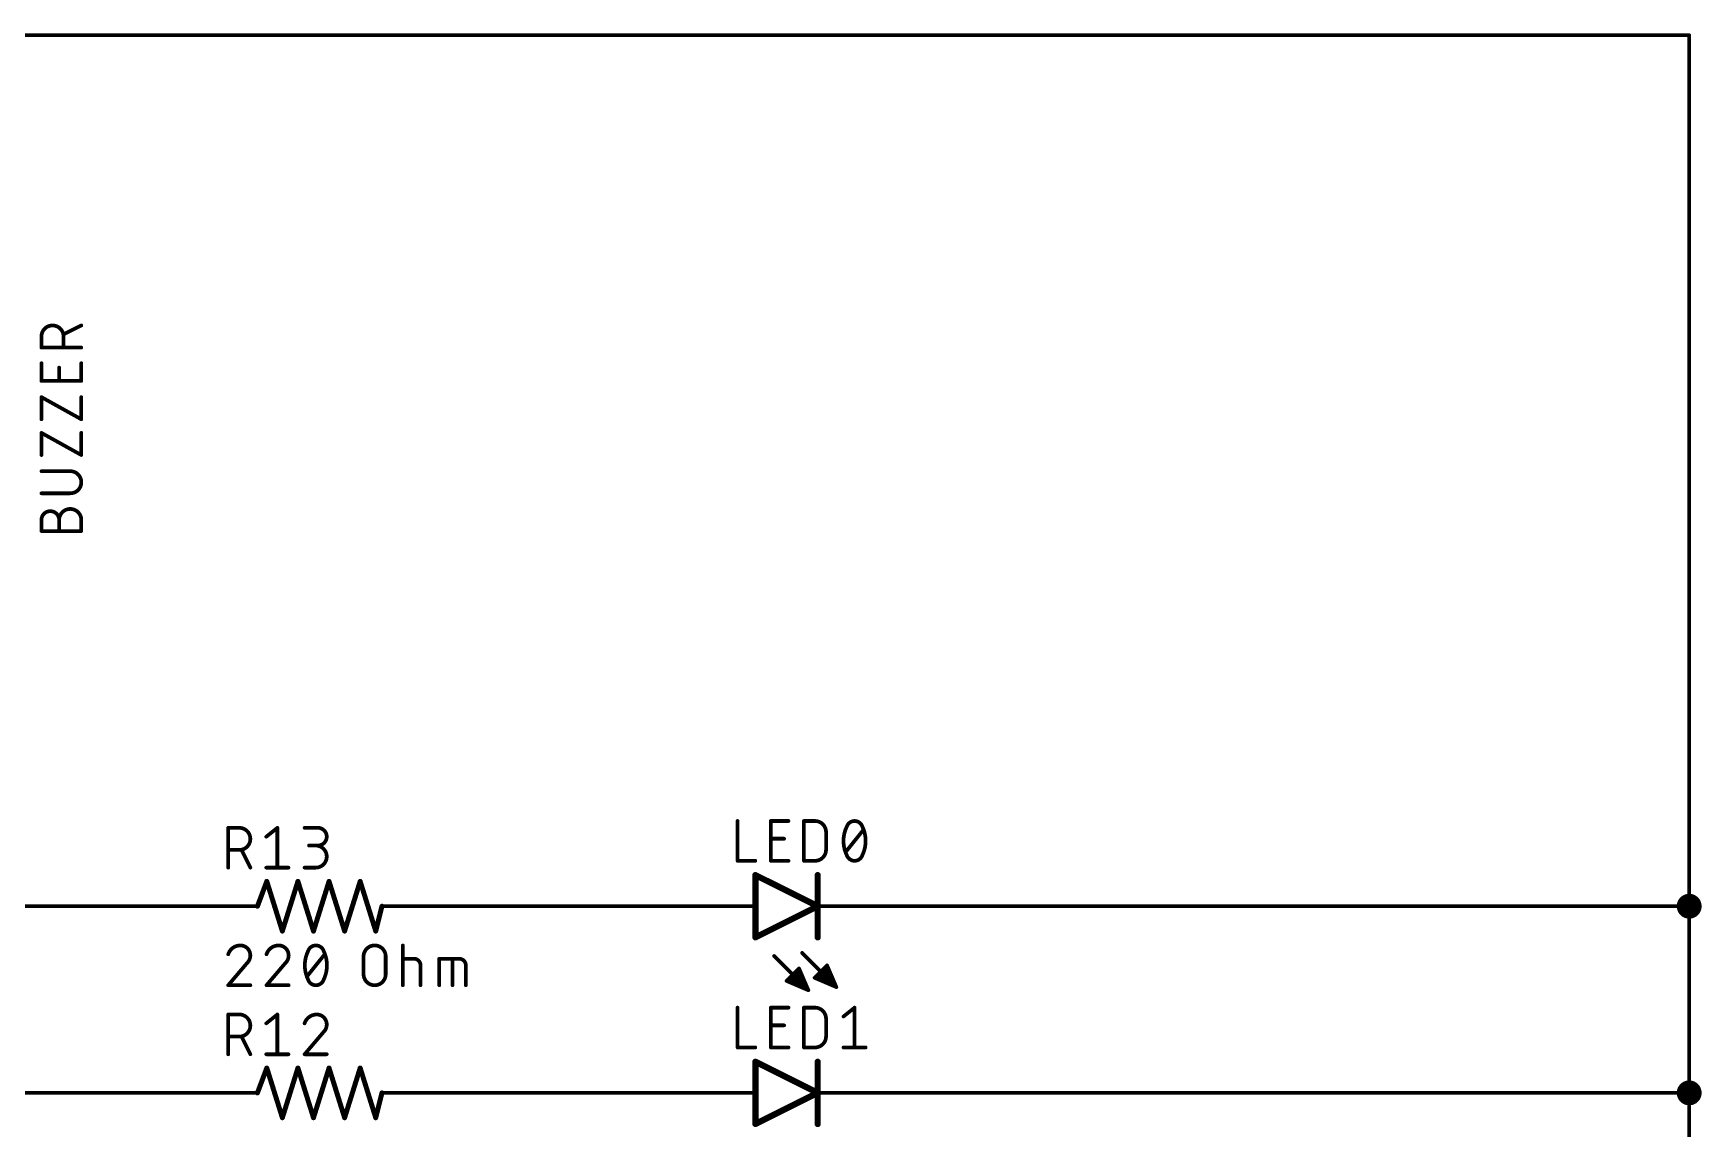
# Model space of a CAD drawing. Extents: x -51 to 244, y 79 to 198.
# Drawn here: x 173.7 to 241.8, y 125.5 to 170.3 of the extents above; entities that cross this region are included whole.
import ezdxf

# ---------------------------------------------------------------- set-up
doc = ezdxf.new("R2010")
doc.units = 0
for name, color, linetype in [('91', 122, 'CONTINUOUS'), ('94', 12, 'CONTINUOUS'), ('95', 251, 'CONTINUOUS'), ('96', 251, 'CONTINUOUS')]:
    doc.layers.add(name, color=color, linetype=linetype)

msp = doc.modelspace()

# ---------------------------------------------------------------- linework, layer by layer
at = {"layer": '91', "const_width": 0.1524}
for points in [[(142.24, 170.18), (241.3, 170.18)], [(241.3, 170.18), (241.3, 134.62)], [(180.34, 134.62), (149.86, 134.62)], [(190.5, 134.62), (200.66, 134.62)], [(208.28, 134.62), (241.3, 134.62)], [(241.3, 134.62), (241.3, 127)], [(180.34, 127), (147.32, 127)], [(190.5, 127), (200.66, 127)], [(208.28, 127), (241.3, 127)], [(241.3, 127), (241.3, 119.38)]]:
    msp.add_lwpolyline(points, dxfattribs=at)
at = {"layer": '91'}
for points, const_width in [([(241.3381, 170.18, 1), (241.2619, 170.18)], 0.0762), ([(241.3, 170.1419, 1), (241.3, 170.2181)], 0.0762), ([(241.3, 134.366, 1), (241.3, 134.874, 1), (241.3, 134.366)], 0.508), ([(180.34, 134.5819, 1), (180.34, 134.6581)], 0.0762), ([(190.5, 134.6581, 1), (190.5, 134.5819)], 0.0762), ([(200.66, 134.5819, 1), (200.66, 134.6581)], 0.0762), ([(208.28, 134.6581, 1), (208.28, 134.5819)], 0.0762), ([(241.3381, 134.62, 1), (241.2619, 134.62)], 0.0762), ([(241.2619, 134.62, 1), (241.3381, 134.62)], 0.0762), ([(241.3, 134.5819, 1), (241.3, 134.6581)], 0.0762), ([(241.3, 126.746, 1), (241.3, 127.254, 1), (241.3, 126.746)], 0.508), ([(180.34, 126.9619, 1), (180.34, 127.0381)], 0.0762), ([(190.5, 127.0381, 1), (190.5, 126.9619)], 0.0762), ([(200.66, 126.9619, 1), (200.66, 127.0381)], 0.0762), ([(208.28, 127.0381, 1), (208.28, 126.9619)], 0.0762), ([(241.3381, 127, 1), (241.2619, 127)], 0.0762), ([(241.2619, 127, 1), (241.3381, 127)], 0.0762), ([(241.3, 126.9619, 1), (241.3, 127.0381)], 0.0762)]:
    msp.add_lwpolyline(points, format="xyb", dxfattribs=dict(at, const_width=const_width))
at = {"layer": '94'}
for points, const_width in [([(182.88, 134.62), (183.261, 135.636)], 0.2032), ([(183.261, 135.636), (183.896, 133.604)], 0.2032), ([(183.896, 133.604), (184.531, 135.636)], 0.2032), ([(184.531, 135.636), (185.166, 133.604)], 0.2032), ([(185.166, 133.604), (185.801, 135.636)], 0.2032), ([(185.801, 135.636), (186.436, 133.604)], 0.2032), ([(186.436, 133.604), (187.071, 135.636)], 0.2032), ([(187.071, 135.636), (187.706, 133.604)], 0.2032), ([(203.2, 135.89), (205.74, 134.62)], 0.254), ([(203.2, 135.89), (203.2, 134.62)], 0.254), ([(205.74, 135.89), (205.74, 134.62)], 0.254), ([(180.34, 134.62), (182.88, 134.62)], 0.1524), ([(187.706, 133.604), (187.96, 134.62)], 0.2032), ([(190.5, 134.62), (187.96, 134.62)], 0.1524), ([(200.66, 134.62), (203.2, 134.62)], 0.1524), ([(205.74, 134.62), (203.2, 133.35)], 0.254), ([(203.2, 134.62), (203.2, 133.35)], 0.254), ([(205.74, 134.62), (205.74, 133.35)], 0.254), ([(208.28, 134.62), (205.74, 134.62)], 0.1524), ([(205.105, 132.715), (206.502, 131.318)], 0.1524), ([(203.962, 132.588), (205.359, 131.191)], 0.1524), ([(204.47, 131.572), (204.978, 132.08)], 0.1524), ([(204.978, 132.08), (205.359, 131.191)], 0.1524), ([(205.613, 131.699), (206.121, 132.207)], 0.1524), ([(205.9432, 131.5575), (205.9432, 132.0292)], 0.1524), ([(206.0956, 131.4922), (206.0956, 132.1816)], 0.1524), ([(206.121, 132.207), (206.502, 131.318)], 0.1524), ([(205.359, 131.191), (204.47, 131.572)], 0.1524), ([(204.5716, 131.5285), (204.5716, 131.6736)], 0.1524), ([(204.724, 131.4631), (204.724, 131.826)], 0.1524), ([(204.8764, 131.3978), (204.8764, 131.9784)], 0.1524), ([(205.0288, 131.3325), (205.0288, 131.9615)], 0.1524), ([(205.1812, 131.2672), (205.1812, 131.6059)], 0.1524), ([(206.502, 131.318), (205.613, 131.699)], 0.1524), ([(205.6384, 131.6881), (205.6384, 131.7244)], 0.1524), ([(205.7908, 131.6228), (205.7908, 131.8768)], 0.1524), ([(206.248, 131.4269), (206.248, 131.9107)], 0.1524), ([(206.4004, 131.3615), (206.4004, 131.5551)], 0.1524), ([(205.3336, 131.2019), (205.3336, 131.2503)], 0.1524), ([(182.88, 127), (183.261, 128.016)], 0.2032), ([(183.261, 128.016), (183.896, 125.984)], 0.2032), ([(183.896, 125.984), (184.531, 128.016)], 0.2032), ([(184.531, 128.016), (185.166, 125.984)], 0.2032), ([(185.166, 125.984), (185.801, 128.016)], 0.2032), ([(185.801, 128.016), (186.436, 125.984)], 0.2032), ([(186.436, 125.984), (187.071, 128.016)], 0.2032), ([(187.071, 128.016), (187.706, 125.984)], 0.2032), ([(203.2, 128.27), (205.74, 127)], 0.254), ([(203.2, 128.27), (203.2, 127)], 0.254), ([(205.74, 128.27), (205.74, 127)], 0.254), ([(180.34, 127), (182.88, 127)], 0.1524), ([(187.706, 125.984), (187.96, 127)], 0.2032), ([(190.5, 127), (187.96, 127)], 0.1524), ([(200.66, 127), (203.2, 127)], 0.1524), ([(205.74, 127), (203.2, 125.73)], 0.254), ([(203.2, 127), (203.2, 125.73)], 0.254), ([(205.74, 127), (205.74, 125.73)], 0.254), ([(208.28, 127), (205.74, 127)], 0.1524)]:
    msp.add_lwpolyline(points, dxfattribs=dict(at, const_width=const_width))
for points, const_width in [([(183.3095, 135.6512, 1), (183.2125, 135.6208)], 0.1016), ([(183.3086, 135.6182, 1), (183.2134, 135.6538)], 0.1016), ([(184.5795, 135.6512, 1), (184.4825, 135.6208)], 0.1016), ([(184.5795, 135.6208, 1), (184.4825, 135.6512)], 0.1016), ([(185.8495, 135.6512, 1), (185.7525, 135.6208)], 0.1016), ([(185.8495, 135.6208, 1), (185.7525, 135.6512)], 0.1016), ([(187.1195, 135.6512, 1), (187.0225, 135.6208)], 0.1016), ([(187.1195, 135.6208, 1), (187.0225, 135.6512)], 0.1016), ([(203.2284, 135.9468, 1), (203.1716, 135.8332)], 0.127), ([(203.2635, 135.89, 1), (203.1365, 135.89)], 0.127), ([(205.8035, 135.89, 1), (205.6765, 135.89)], 0.127), ([(180.34, 134.6581, 1), (180.34, 134.5819)], 0.0762), ([(182.8324, 134.6378, 1), (182.9276, 134.6022)], 0.1016), ([(182.88, 134.5819, 1), (182.88, 134.6581)], 0.0762), ([(188.0093, 134.6077, 1), (187.9107, 134.6323)], 0.1016), ([(187.96, 134.6581, 1), (187.96, 134.5819)], 0.0762), ([(190.5, 134.5819, 1), (190.5, 134.6581)], 0.0762), ([(200.66, 134.6581, 1), (200.66, 134.5819)], 0.0762), ([(203.2635, 134.62, 1), (203.1365, 134.62)], 0.127), ([(203.1365, 134.62, 1), (203.2635, 134.62)], 0.127), ([(203.2, 134.5819, 1), (203.2, 134.6581)], 0.0762), ([(205.8035, 134.62, 1), (205.6765, 134.62)], 0.127), ([(205.6765, 134.62, 1), (205.8035, 134.62)], 0.127), ([(205.7684, 134.5632, 1), (205.7116, 134.6768)], 0.127), ([(205.7116, 134.5632, 1), (205.7684, 134.6768)], 0.127), ([(205.74, 134.6581, 1), (205.74, 134.5819)], 0.0762), ([(208.28, 134.5819, 1), (208.28, 134.6581)], 0.0762), ([(183.8475, 133.6192, 1), (183.9445, 133.5888)], 0.1016), ([(183.8475, 133.5888, 1), (183.9445, 133.6192)], 0.1016), ([(185.1175, 133.6192, 1), (185.2145, 133.5888)], 0.1016), ([(185.1175, 133.5888, 1), (185.2145, 133.6192)], 0.1016), ([(186.3875, 133.6192, 1), (186.4845, 133.5888)], 0.1016), ([(186.3875, 133.5888, 1), (186.4845, 133.6192)], 0.1016), ([(187.6567, 133.6163, 1), (187.7553, 133.5917)], 0.1016), ([(187.6575, 133.5888, 1), (187.7545, 133.6192)], 0.1016), ([(203.1716, 133.4068, 1), (203.2284, 133.2932)], 0.127), ([(203.1365, 133.35, 1), (203.2635, 133.35)], 0.127), ([(205.1319, 132.7419, 1), (205.0781, 132.6881)], 0.0762), ([(205.6765, 133.35, 1), (205.8035, 133.35)], 0.127), ([(203.9889, 132.6149, 1), (203.9351, 132.5611)], 0.0762), ([(205.013, 132.095, 1), (204.943, 132.065)], 0.0762), ([(205.0049, 132.0531, 1), (204.9511, 132.1069)], 0.0762), ([(205.9813, 132.0292, 1), (205.9051, 132.0292)], 0.0762), ([(206.1337, 132.1816, 1), (206.0575, 132.1816)], 0.0762), ([(206.156, 132.222, 1), (206.086, 132.192)], 0.0762), ([(206.1479, 132.1801, 1), (206.0941, 132.2339)], 0.0762), ([(204.485, 131.607, 1), (204.455, 131.537)], 0.0762), ([(204.4431, 131.5989, 1), (204.4969, 131.5451)], 0.0762), ([(204.6097, 131.6736, 1), (204.5335, 131.6736)], 0.0762), ([(204.5335, 131.5285, 1), (204.6097, 131.5285)], 0.0762), ([(204.7621, 131.826, 1), (204.6859, 131.826)], 0.0762), ([(204.6859, 131.4631, 1), (204.7621, 131.4631)], 0.0762), ([(204.9145, 131.9784, 1), (204.8383, 131.9784)], 0.0762), ([(204.8383, 131.3978, 1), (204.9145, 131.3978)], 0.0762), ([(205.0669, 131.9615, 1), (204.9907, 131.9615)], 0.0762), ([(205.2193, 131.6059, 1), (205.1431, 131.6059)], 0.0762), ([(205.628, 131.734, 1), (205.598, 131.664)], 0.0762), ([(205.5861, 131.7259, 1), (205.6399, 131.6721)], 0.0762), ([(205.6765, 131.7244, 1), (205.6003, 131.7244)], 0.0762), ([(205.6003, 131.6881, 1), (205.6765, 131.6881)], 0.0762), ([(205.8289, 131.8768, 1), (205.7527, 131.8768)], 0.0762), ([(205.7527, 131.6228, 1), (205.8289, 131.6228)], 0.0762), ([(205.9051, 131.5575, 1), (205.9813, 131.5575)], 0.0762), ([(206.0575, 131.4922, 1), (206.1337, 131.4922)], 0.0762), ([(206.2861, 131.9107, 1), (206.2099, 131.9107)], 0.0762), ([(206.2099, 131.4269, 1), (206.2861, 131.4269)], 0.0762), ([(206.4385, 131.5551, 1), (206.3623, 131.5551)], 0.0762), ([(206.3623, 131.3615, 1), (206.4385, 131.3615)], 0.0762), ([(206.4751, 131.2911, 1), (206.5289, 131.3449)], 0.0762), ([(206.487, 131.283, 1), (206.517, 131.353)], 0.0762), ([(204.9907, 131.3325, 1), (205.0669, 131.3325)], 0.0762), ([(205.1431, 131.2672, 1), (205.2193, 131.2672)], 0.0762), ([(205.3717, 131.2503, 1), (205.2955, 131.2503)], 0.0762), ([(205.2955, 131.2019, 1), (205.3717, 131.2019)], 0.0762), ([(205.324, 131.176, 1), (205.394, 131.206)], 0.0762), ([(205.3321, 131.1641, 1), (205.3859, 131.2179)], 0.0762), ([(205.344, 131.156, 1), (205.374, 131.226)], 0.0762), ([(206.467, 131.303, 1), (206.537, 131.333)], 0.0762), ([(183.3095, 128.0312, 1), (183.2125, 128.0008)], 0.1016), ([(183.3086, 127.9982, 1), (183.2134, 128.0338)], 0.1016), ([(184.5795, 128.0312, 1), (184.4825, 128.0008)], 0.1016), ([(184.5795, 128.0008, 1), (184.4825, 128.0312)], 0.1016), ([(185.8495, 128.0312, 1), (185.7525, 128.0008)], 0.1016), ([(185.8495, 128.0008, 1), (185.7525, 128.0312)], 0.1016), ([(187.1195, 128.0312, 1), (187.0225, 128.0008)], 0.1016), ([(187.1195, 128.0008, 1), (187.0225, 128.0312)], 0.1016), ([(203.2284, 128.3268, 1), (203.1716, 128.2132)], 0.127), ([(203.2635, 128.27, 1), (203.1365, 128.27)], 0.127), ([(205.8035, 128.27, 1), (205.6765, 128.27)], 0.127), ([(180.34, 127.0381, 1), (180.34, 126.9619)], 0.0762), ([(182.8324, 127.0178, 1), (182.9276, 126.9822)], 0.1016), ([(182.88, 126.9619, 1), (182.88, 127.0381)], 0.0762), ([(188.0093, 126.9877, 1), (187.9107, 127.0123)], 0.1016), ([(187.96, 127.0381, 1), (187.96, 126.9619)], 0.0762), ([(190.5, 126.9619, 1), (190.5, 127.0381)], 0.0762), ([(200.66, 127.0381, 1), (200.66, 126.9619)], 0.0762), ([(203.2635, 127, 1), (203.1365, 127)], 0.127), ([(203.1365, 127, 1), (203.2635, 127)], 0.127), ([(203.2, 126.9619, 1), (203.2, 127.0381)], 0.0762), ([(205.8035, 127, 1), (205.6765, 127)], 0.127), ([(205.6765, 127, 1), (205.8035, 127)], 0.127), ([(205.7684, 126.9432, 1), (205.7116, 127.0568)], 0.127), ([(205.7116, 126.9432, 1), (205.7684, 127.0568)], 0.127), ([(205.74, 127.0381, 1), (205.74, 126.9619)], 0.0762), ([(208.28, 126.9619, 1), (208.28, 127.0381)], 0.0762), ([(183.8475, 125.9992, 1), (183.9445, 125.9688)], 0.1016), ([(183.8475, 125.9688, 1), (183.9445, 125.9992)], 0.1016), ([(185.1175, 125.9992, 1), (185.2145, 125.9688)], 0.1016), ([(185.1175, 125.9688, 1), (185.2145, 125.9992)], 0.1016), ([(186.3875, 125.9992, 1), (186.4845, 125.9688)], 0.1016), ([(186.3875, 125.9688, 1), (186.4845, 125.9992)], 0.1016), ([(187.6567, 125.9963, 1), (187.7553, 125.9717)], 0.1016), ([(187.6575, 125.9688, 1), (187.7545, 125.9992)], 0.1016), ([(203.1716, 125.7868, 1), (203.2284, 125.6732)], 0.127), ([(203.1365, 125.73, 1), (203.2635, 125.73)], 0.127), ([(205.6765, 125.73, 1), (205.8035, 125.73)], 0.127)]:
    msp.add_lwpolyline(points, format="xyb", dxfattribs=dict(at, const_width=const_width))
at = {"layer": '95'}
for points, const_width in [([(174.9693, 157.8788, 1), (174.0662, 157.8788)], 0.1524), ([(174.1043, 157.8788, 1), (174.0281, 157.8788)], 0.0762), ([(174.9523, 158.0032, 1), (174.9864, 157.935)], 0.0762), ([(175.0074, 157.8788, 1), (174.9312, 157.8788)], 0.0762), ([(175.7088, 158.2963, 1), (175.6748, 158.3644)], 0.0762), ([(174.0281, 157.8788, 1), (174.1043, 157.8788)], 0.0762), ([(174.0662, 157.4654, 1), (174.0662, 157.3892)], 0.0762), ([(174.0281, 157.4273, 1), (174.1043, 157.4273)], 0.0762), ([(174.9312, 157.8788, 1), (175.0074, 157.8788)], 0.0762), ([(174.9312, 157.4273, 1), (175.0074, 157.4273)], 0.0762), ([(175.6918, 157.3892, 1), (175.6918, 157.4654)], 0.0762), ([(174.1043, 156.7889, 1), (174.0281, 156.7889)], 0.0762), ([(174.8268, 156.6082, 1), (174.7506, 156.6082)], 0.0762), ([(175.7299, 156.7889, 1), (175.6537, 156.7889)], 0.0762), ([(174.0662, 156.1045, 1), (174.0662, 156.0283)], 0.0762), ([(174.0281, 156.0664, 1), (174.1043, 156.0664)], 0.0762), ([(174.7506, 156.0664, 1), (174.8268, 156.0664)], 0.0762), ([(175.6537, 156.0664, 1), (175.7299, 156.0664)], 0.0762), ([(175.6918, 156.0283, 1), (175.6918, 156.1045)], 0.0762), ([(174.1043, 155.4034, 1), (174.0281, 155.4034)], 0.0762), ([(174.0847, 155.4367, 1), (174.0477, 155.3701)], 0.0762), ([(175.7299, 155.4034, 1), (175.6537, 155.4034)], 0.0762), ([(174.0281, 154.5003, 1), (174.1043, 154.5003)], 0.0762), ([(175.6537, 154.5003, 1), (175.7299, 154.5003)], 0.0762), ([(175.6733, 154.467, 1), (175.7103, 154.5336)], 0.0762), ([(174.1043, 153.9445, 1), (174.0281, 153.9445)], 0.0762), ([(174.0847, 153.9778, 1), (174.0477, 153.9112)], 0.0762), ([(175.7299, 153.9445, 1), (175.6537, 153.9445)], 0.0762), ([(174.0281, 153.0414, 1), (174.1043, 153.0414)], 0.0762), ([(175.6537, 153.0414, 1), (175.7299, 153.0414)], 0.0762), ([(175.6733, 153.008, 1), (175.7103, 153.0747)], 0.0762), ([(174.0662, 152.4194, 1), (174.0662, 152.3432)], 0.0762), ([(175.2402, 151.4782, 1), (175.2402, 152.3813)], 0.1524), ([(175.2402, 152.4194, 1), (175.2402, 152.3432)], 0.0762), ([(175.2402, 152.3432, 1), (175.2402, 152.4194)], 0.0762), ([(174.0662, 151.5163, 1), (174.0662, 151.4401)], 0.0762), ([(175.2402, 151.5163, 1), (175.2402, 151.4401)], 0.0762), ([(175.2402, 151.4401, 1), (175.2402, 151.5163)], 0.0762), ([(174.7887, 150.3878, 1), (174.0662, 150.3878)], 0.1524), ([(174.1043, 150.3878, 1), (174.0281, 150.3878)], 0.0762), ([(175.6918, 150.3878, 1), (174.7887, 150.3878)], 0.1524), ([(174.8268, 150.3878, 1), (174.7506, 150.3878)], 0.0762), ([(175.7299, 150.3878, 1), (175.6537, 150.3878)], 0.0762), ([(174.0281, 150.3878, 1), (174.1043, 150.3878)], 0.0762), ([(174.0662, 149.9743, 1), (174.0662, 149.8981)], 0.0762), ([(174.0281, 149.9362, 1), (174.1043, 149.9362)], 0.0762), ([(174.7506, 150.3878, 1), (174.8268, 150.3878)], 0.0762), ([(174.7506, 150.3878, 1), (174.8268, 150.3878)], 0.0762), ([(174.7506, 149.9362, 1), (174.8268, 149.9362)], 0.0762), ([(175.6537, 150.3878, 1), (175.7299, 150.3878)], 0.0762), ([(175.6537, 149.9362, 1), (175.7299, 149.9362)], 0.0762), ([(175.6918, 149.8981, 1), (175.6918, 149.9743)], 0.0762), ([(181.7243, 137.8204, 1), (181.6481, 137.8204)], 0.0762), ([(181.6862, 137.8585, 1), (181.6862, 137.7823)], 0.0762), ([(182.1378, 136.9173, 1), (182.1378, 137.8204)], 0.1524), ([(182.1378, 137.8585, 1), (182.1378, 137.7823)], 0.0762), ([(182.1378, 137.7823, 1), (182.1378, 137.8585)], 0.0762), ([(183.2164, 137.4889, 1), (183.264, 137.4294)], 0.0762), ([(183.7298, 137.8204, 1), (183.6536, 137.8204)], 0.0762), ([(183.7155, 137.7906, 1), (183.6679, 137.8502)], 0.0762), ([(184.8033, 137.8585, 1), (184.8033, 137.7823)], 0.0762), ([(185.3452, 137.0979, 1), (185.3452, 137.8204)], 0.1524), ([(185.3452, 137.8585, 1), (185.3452, 137.7823)], 0.0762), ([(185.3452, 137.7823, 1), (185.3452, 137.8585)], 0.0762), ([(202.5091, 138.0998, 1), (202.4329, 138.0998)], 0.0762), ([(203.8638, 138.0998, 1), (203.7876, 138.0998)], 0.0762), ([(203.8257, 138.1379, 1), (203.8257, 138.0617)], 0.0762), ([(204.5482, 138.0617, 1), (204.5482, 138.1379)], 0.0762), ([(205.2156, 138.0998, 1), (205.1394, 138.0998)], 0.0762), ([(205.1775, 138.1379, 1), (205.1775, 138.0617)], 0.0762), ([(206.0806, 137.6482, 0.4142), (205.629, 138.0998)], 0.1524), ([(205.629, 138.1379, 1), (205.629, 138.0617)], 0.0762), ([(205.629, 138.0617, 1), (205.629, 138.1379)], 0.0762), ([(206.1187, 137.6482, 1), (206.0425, 137.6482)], 0.0762), ([(206.0425, 137.6482, 1), (206.1187, 137.6482)], 0.0762), ([(206.9282, 137.874, 0.1139), (206.7927, 137.287)], 0.1524), ([(206.8921, 137.8864, 1), (206.9642, 137.8617)], 0.0762), ([(207.2442, 138.0998, 0.3205), (206.9282, 137.874)], 0.1524), ([(206.9624, 137.8573, 1), (206.8939, 137.8907)], 0.0762), ([(207.5603, 137.874, 0.3205), (207.2442, 138.0998)], 0.1524), ([(207.2442, 138.1379, 1), (207.2442, 138.0617)], 0.0762), ([(207.2442, 138.0617, 1), (207.2442, 138.1379)], 0.0762), ([(207.6958, 137.287, 0.1139), (207.5603, 137.874)], 0.1524), ([(207.5946, 137.8907, 1), (207.5261, 137.8573)], 0.0762), ([(207.5243, 137.8617, 1), (207.5964, 137.8864)], 0.0762), ([(207.6352, 137.7148, 1), (207.5757, 137.7624)], 0.0762), ([(181.6862, 136.9554, 1), (181.6862, 136.8792)], 0.0762), ([(182.1378, 136.9554, 1), (182.1378, 136.8792)], 0.0762), ([(182.1378, 136.8792, 1), (182.1378, 136.9554)], 0.0762), ([(182.2621, 136.9343, 1), (182.194, 136.9002)], 0.0762), ([(184.9839, 137.136, 1), (184.9839, 137.0598)], 0.0762), ([(185.2548, 136.1948, 1), (185.2548, 137.0979)], 0.1524), ([(185.2548, 137.136, 1), (185.2548, 137.0598)], 0.0762), ([(185.3452, 137.136, 1), (185.3452, 137.0598)], 0.0762), ([(185.3452, 137.0598, 1), (185.3452, 137.136)], 0.0762), ([(203.8257, 137.4154, 1), (203.8257, 137.3392)], 0.0762), ([(204.3676, 137.3392, 1), (204.3676, 137.4154)], 0.0762), ([(205.629, 136.4742, 0.4142), (206.0806, 136.9258)], 0.1524), ([(206.1187, 136.9258, 1), (206.0425, 136.9258)], 0.0762), ([(206.0425, 136.9258, 1), (206.1187, 136.9258)], 0.0762), ([(206.7927, 137.287, 0.1139), (206.9282, 136.7)], 0.1524), ([(206.8308, 137.287, 1), (206.7546, 137.287)], 0.0762), ([(206.7546, 137.287, 1), (206.8308, 137.287)], 0.0762), ([(206.8532, 136.8592, 1), (206.9128, 136.8116)], 0.0762), ([(207.5603, 136.7, 0.1139), (207.6958, 137.287)], 0.1524), ([(207.7339, 137.287, 1), (207.6577, 137.287)], 0.0762), ([(207.6577, 137.287, 1), (207.7339, 137.287)], 0.0762), ([(181.6481, 136.1948, 1), (181.7243, 136.1948)], 0.0762), ([(182.5552, 136.1778, 1), (182.6234, 136.2118)], 0.0762), ([(183.2402, 136.2329, 1), (183.2402, 136.1567)], 0.0762), ([(183.6536, 136.1948, 1), (183.7298, 136.1948)], 0.0762), ([(184.1433, 136.1567, 1), (184.1433, 136.2329)], 0.0762), ([(184.8033, 136.2329, 1), (184.8033, 136.1567)], 0.0762), ([(185.2548, 136.2329, 1), (185.2548, 136.1567)], 0.0762), ([(185.2548, 136.1567, 1), (185.2548, 136.2329)], 0.0762), ([(202.471, 136.5123, 1), (202.471, 136.4361)], 0.0762), ([(202.4329, 136.4742, 1), (202.5091, 136.4742)], 0.0762), ([(203.1935, 136.4361, 1), (203.1935, 136.5123)], 0.0762), ([(203.8257, 136.5123, 1), (203.8257, 136.4361)], 0.0762), ([(203.7876, 136.4742, 1), (203.8638, 136.4742)], 0.0762), ([(204.5482, 136.4361, 1), (204.5482, 136.5123)], 0.0762), ([(205.1775, 136.5123, 1), (205.1775, 136.4361)], 0.0762), ([(205.1394, 136.4742, 1), (205.2156, 136.4742)], 0.0762), ([(205.629, 136.5123, 1), (205.629, 136.4361)], 0.0762), ([(205.629, 136.4361, 1), (205.629, 136.5123)], 0.0762), ([(206.9642, 136.7123, 1), (206.8921, 136.6876)], 0.0762), ([(206.9282, 136.7, 0.3205), (207.2442, 136.4742)], 0.1524), ([(206.8939, 136.6833, 1), (206.9624, 136.7167)], 0.0762), ([(207.2442, 136.4742, 0.3205), (207.5603, 136.7)], 0.1524), ([(207.2442, 136.5123, 1), (207.2442, 136.4361)], 0.0762), ([(207.2442, 136.4361, 1), (207.2442, 136.5123)], 0.0762), ([(207.5261, 136.7167, 1), (207.5946, 136.6833)], 0.0762), ([(207.5964, 136.6876, 1), (207.5243, 136.7123)], 0.0762), ([(181.7243, 130.2004, 1), (181.6481, 130.2004)], 0.0762), ([(181.6862, 130.2385, 1), (181.6862, 130.1623)], 0.0762), ([(182.1378, 129.2973, 1), (182.1378, 130.2004)], 0.1524), ([(182.1378, 130.2385, 1), (182.1378, 130.1623)], 0.0762), ([(182.1378, 130.1623, 1), (182.1378, 130.2385)], 0.0762), ([(183.7298, 130.2004, 1), (183.6536, 130.2004)], 0.0762), ([(183.7155, 130.1706, 1), (183.6679, 130.2302)], 0.0762), ([(185.3, 130.2004, 0.3252), (184.8033, 129.8392)], 0.1524), ([(185.7064, 129.794, 0.4142), (185.3, 130.2004)], 0.1524), ([(185.3, 130.2385, 1), (185.3, 130.1623)], 0.0762), ([(185.3, 130.1623, 1), (185.3, 130.2385)], 0.0762), ([(202.5091, 130.4798, 1), (202.4329, 130.4798)], 0.0762), ([(203.8638, 130.4798, 1), (203.7876, 130.4798)], 0.0762), ([(203.8257, 130.5179, 1), (203.8257, 130.4417)], 0.0762), ([(204.5482, 130.4417, 1), (204.5482, 130.5179)], 0.0762), ([(205.2156, 130.4798, 1), (205.1394, 130.4798)], 0.0762), ([(205.1775, 130.5179, 1), (205.1775, 130.4417)], 0.0762), ([(206.0806, 130.0282, 0.4142), (205.629, 130.4798)], 0.1524), ([(205.629, 130.5179, 1), (205.629, 130.4417)], 0.0762), ([(205.629, 130.4417, 1), (205.629, 130.5179)], 0.0762), ([(206.1187, 130.0282, 1), (206.0425, 130.0282)], 0.0762), ([(206.0425, 130.0282, 1), (206.1187, 130.0282)], 0.0762), ([(206.7689, 130.1483, 1), (206.8165, 130.0888)], 0.0762), ([(207.2823, 130.4798, 1), (207.2061, 130.4798)], 0.0762), ([(207.268, 130.45, 1), (207.2204, 130.5096)], 0.0762), ([(181.6862, 129.3354, 1), (181.6862, 129.2592)], 0.0762), ([(182.1378, 129.3354, 1), (182.1378, 129.2592)], 0.0762), ([(182.1378, 129.2592, 1), (182.1378, 129.3354)], 0.0762), ([(182.2621, 129.3143, 1), (182.194, 129.2802)], 0.0762), ([(183.2164, 129.8689, 1), (183.264, 129.8094)], 0.0762), ([(184.767, 129.8509, 1), (184.8395, 129.8274)], 0.0762), ([(185.5709, 129.4779, 0.2053), (185.7064, 129.794)], 0.1524), ([(185.5447, 129.5055, 1), (185.5972, 129.4503)], 0.0762), ([(185.6, 129.4532, 1), (185.5419, 129.5026)], 0.0762), ([(185.7445, 129.794, 1), (185.6683, 129.794)], 0.0762), ([(185.6683, 129.794, 1), (185.7445, 129.794)], 0.0762), ([(203.8257, 129.7954, 1), (203.8257, 129.7192)], 0.0762), ([(204.3676, 129.7192, 1), (204.3676, 129.7954)], 0.0762), ([(205.629, 128.8542, 0.4142), (206.0806, 129.3058)], 0.1524), ([(206.1187, 129.3058, 1), (206.0425, 129.3058)], 0.0762), ([(206.0425, 129.3058, 1), (206.1187, 129.3058)], 0.0762), ([(202.471, 128.8923, 1), (202.471, 128.8161)], 0.0762), ([(202.4329, 128.8542, 1), (202.5091, 128.8542)], 0.0762), ([(203.1935, 128.8161, 1), (203.1935, 128.8923)], 0.0762), ([(203.8257, 128.8923, 1), (203.8257, 128.8161)], 0.0762), ([(203.7876, 128.8542, 1), (203.8638, 128.8542)], 0.0762), ([(204.5482, 128.8161, 1), (204.5482, 128.8923)], 0.0762), ([(205.1775, 128.8923, 1), (205.1775, 128.8161)], 0.0762), ([(205.1394, 128.8542, 1), (205.2156, 128.8542)], 0.0762), ([(205.629, 128.8923, 1), (205.629, 128.8161)], 0.0762), ([(205.629, 128.8161, 1), (205.629, 128.8923)], 0.0762), ([(206.7927, 128.8923, 1), (206.7927, 128.8161)], 0.0762), ([(207.2061, 128.8542, 1), (207.2823, 128.8542)], 0.0762), ([(207.6958, 128.8161, 1), (207.6958, 128.8923)], 0.0762), ([(181.6481, 128.5748, 1), (181.7243, 128.5748)], 0.0762), ([(182.5552, 128.5578, 1), (182.6234, 128.5918)], 0.0762), ([(183.2402, 128.6129, 1), (183.2402, 128.5367)], 0.0762), ([(183.6536, 128.5748, 1), (183.7298, 128.5748)], 0.0762), ([(184.1433, 128.5367, 1), (184.1433, 128.6129)], 0.0762), ([(184.8033, 128.6129, 1), (184.8033, 128.5367)], 0.0762), ([(184.7743, 128.5995, 1), (184.8323, 128.5501)], 0.0762), ([(185.7064, 128.5367, 1), (185.7064, 128.6129)], 0.0762)]:
    msp.add_lwpolyline(points, format="xyb", dxfattribs=dict(at, const_width=const_width))
at = {"layer": '95', "const_width": 0.1524}
for points in [[(174.0662, 157.4273), (174.0662, 157.8788)], [(175.6918, 158.3304), (174.9693, 157.9691)], [(174.9693, 157.8788), (174.9693, 157.4273)], [(175.6918, 157.4273), (174.0662, 157.4273)], [(174.0662, 156.0664), (174.0662, 156.7889)], [(174.7887, 156.0664), (174.7887, 156.6082)], [(175.6918, 156.7889), (175.6918, 156.0664)], [(175.6918, 156.0664), (174.0662, 156.0664)], [(174.0662, 154.5003), (174.0662, 155.4034)], [(174.0662, 155.4034), (175.6918, 154.5003)], [(175.6918, 154.5003), (175.6918, 155.4034)], [(174.0662, 153.0414), (174.0662, 153.9445)], [(174.0662, 153.9445), (175.6918, 153.0414)], [(175.6918, 153.0414), (175.6918, 153.9445)], [(175.2402, 152.3813), (174.0662, 152.3813)], [(174.0662, 151.4782), (175.2402, 151.4782)], [(174.0662, 149.9362), (174.0662, 150.3878)], [(174.7887, 149.9362), (174.7887, 150.3878)], [(175.6918, 150.3878), (175.6918, 149.9362)], [(175.6918, 149.9362), (174.0662, 149.9362)], [(181.6862, 136.1948), (181.6862, 137.8204)], [(181.6862, 137.8204), (182.1378, 137.8204)], [(183.2402, 137.4592), (183.6917, 137.8204)], [(183.6917, 137.8204), (183.6917, 136.1948)], [(184.8033, 137.8204), (185.3452, 137.8204)], [(202.471, 138.0998), (202.471, 136.4742)], [(203.8257, 136.4742), (203.8257, 138.0998)], [(203.8257, 138.0998), (204.5482, 138.0998)], [(205.1775, 136.4742), (205.1775, 138.0998)], [(205.1775, 138.0998), (205.629, 138.0998)], [(206.0806, 137.6482), (206.0806, 136.9258)], [(206.883, 136.8354), (207.6055, 137.7386)], [(182.1378, 136.9173), (181.6862, 136.9173)], [(182.5893, 136.1948), (182.2281, 136.9173)], [(185.3452, 137.0979), (184.9839, 137.0979)], [(203.8257, 137.3773), (204.3676, 137.3773)], [(183.2402, 136.1948), (184.1433, 136.1948)], [(184.8033, 136.1948), (185.2548, 136.1948)], [(202.471, 136.4742), (203.1935, 136.4742)], [(204.5482, 136.4742), (203.8257, 136.4742)], [(205.629, 136.4742), (205.1775, 136.4742)], [(181.6862, 128.5748), (181.6862, 130.2004)], [(181.6862, 130.2004), (182.1378, 130.2004)], [(183.2402, 129.8392), (183.6917, 130.2004)], [(183.6917, 130.2004), (183.6917, 128.5748)], [(202.471, 130.4798), (202.471, 128.8542)], [(203.8257, 128.8542), (203.8257, 130.4798)], [(203.8257, 130.4798), (204.5482, 130.4798)], [(205.1775, 128.8542), (205.1775, 130.4798)], [(205.1775, 130.4798), (205.629, 130.4798)], [(206.0806, 130.0282), (206.0806, 129.3058)], [(206.7927, 130.1186), (207.2442, 130.4798)], [(207.2442, 130.4798), (207.2442, 128.8542)], [(182.1378, 129.2973), (181.6862, 129.2973)], [(182.5893, 128.5748), (182.2281, 129.2973)], [(185.5709, 129.4779), (184.8033, 128.5748)], [(203.8257, 129.7573), (204.3676, 129.7573)], [(202.471, 128.8542), (203.1935, 128.8542)], [(204.5482, 128.8542), (203.8257, 128.8542)], [(205.629, 128.8542), (205.1775, 128.8542)], [(206.7927, 128.8542), (207.6958, 128.8542)], [(183.2402, 128.5748), (184.1433, 128.5748)], [(184.8033, 128.5748), (185.7064, 128.5748)]]:
    msp.add_lwpolyline(points, dxfattribs=at)
at = {"layer": '96'}
for points, const_width in [([(182.1829, 133.0198, 0.3252), (181.6862, 132.6586)], 0.1524), ([(182.5893, 132.6134, 0.4142), (182.1829, 133.0198)], 0.1524), ([(182.1829, 133.0579, 1), (182.1829, 132.9817)], 0.0762), ([(182.1829, 132.9817, 1), (182.1829, 133.0579)], 0.0762), ([(183.746, 133.0198, 0.3252), (183.2493, 132.6586)], 0.1524), ([(184.1524, 132.6134, 0.4142), (183.746, 133.0198)], 0.1524), ([(183.746, 133.0579, 1), (183.746, 132.9817)], 0.0762), ([(183.746, 132.9817, 1), (183.746, 133.0579)], 0.0762), ([(184.9479, 132.794, 0.1139), (184.8124, 132.207)], 0.1524), ([(185.264, 133.0198, 0.3205), (184.9479, 132.794)], 0.1524), ([(184.9119, 132.8064, 1), (184.9839, 132.7817)], 0.0762), ([(184.9822, 132.7773, 1), (184.9137, 132.8107)], 0.0762), ([(185.5801, 132.794, 0.3205), (185.264, 133.0198)], 0.1524), ([(185.264, 133.0579, 1), (185.264, 132.9817)], 0.0762), ([(185.264, 132.9817, 1), (185.264, 133.0579)], 0.0762), ([(185.6143, 132.8107, 1), (185.5458, 132.7773)], 0.0762), ([(185.7156, 132.207, 0.1139), (185.5801, 132.794)], 0.1524), ([(185.544, 132.7817, 1), (185.6161, 132.8064)], 0.0762), ([(188.1123, 132.5682, 1), (187.2092, 132.5682)], 0.1524), ([(188.8487, 133.0198, 1), (188.7725, 133.0198)], 0.0762), ([(181.65, 132.6703, 1), (181.7224, 132.6468)], 0.0762), ([(182.4538, 132.2973, 0.2053), (182.5893, 132.6134)], 0.1524), ([(182.4276, 132.3249, 1), (182.4801, 132.2697)], 0.0762), ([(182.4829, 132.2726, 1), (182.4248, 132.322)], 0.0762), ([(182.6274, 132.6134, 1), (182.5512, 132.6134)], 0.0762), ([(182.5512, 132.6134, 1), (182.6274, 132.6134)], 0.0762), ([(183.2131, 132.6703, 1), (183.2856, 132.6468)], 0.0762), ([(184.017, 132.2973, 0.2053), (184.1524, 132.6134)], 0.1524), ([(183.9907, 132.3249, 1), (184.0432, 132.2697)], 0.0762), ([(184.046, 132.2726, 1), (183.9879, 132.322)], 0.0762), ([(184.1905, 132.6134, 1), (184.1143, 132.6134)], 0.0762), ([(184.1143, 132.6134, 1), (184.1905, 132.6134)], 0.0762), ([(184.8124, 132.207, 0.1139), (184.9479, 131.62)], 0.1524), ([(184.8505, 132.207, 1), (184.7743, 132.207)], 0.0762), ([(184.7743, 132.207, 1), (184.8505, 132.207)], 0.0762), ([(185.5801, 131.62, 0.1139), (185.7156, 132.207)], 0.1524), ([(185.655, 132.6348, 1), (185.5955, 132.6824)], 0.0762), ([(185.7537, 132.207, 1), (185.6775, 132.207)], 0.0762), ([(185.6775, 132.207, 1), (185.7537, 132.207)], 0.0762), ([(187.2473, 132.5682, 1), (187.1711, 132.5682)], 0.0762), ([(187.1711, 132.5682, 1), (187.2473, 132.5682)], 0.0762), ([(188.1504, 132.5682, 1), (188.0742, 132.5682)], 0.0762), ([(188.0742, 132.5682, 1), (188.1504, 132.5682)], 0.0762), ([(188.8106, 132.516, 1), (188.8106, 132.4398)], 0.0762), ([(189.533, 132.207, 0.4142), (189.2621, 132.4779)], 0.1524), ([(189.2621, 132.516, 1), (189.2621, 132.4398)], 0.0762), ([(189.2621, 132.4398, 1), (189.2621, 132.516)], 0.0762), ([(189.5711, 132.207, 1), (189.4949, 132.207)], 0.0762), ([(189.4949, 132.207, 1), (189.5711, 132.207)], 0.0762), ([(190.3354, 132.4779, 1), (190.2592, 132.4779)], 0.0762), ([(190.2973, 132.516, 1), (190.2973, 132.4398)], 0.0762), ([(190.8772, 132.4779, 1), (190.801, 132.4779)], 0.0762), ([(191.381, 132.207, 0.4142), (191.1101, 132.4779)], 0.1524), ([(191.1101, 132.516, 1), (191.1101, 132.4398)], 0.0762), ([(191.1101, 132.4398, 1), (191.1101, 132.516)], 0.0762), ([(191.4191, 132.207, 1), (191.3429, 132.207)], 0.0762), ([(191.3429, 132.207, 1), (191.4191, 132.207)], 0.0762), ([(181.6862, 131.4323, 1), (181.6862, 131.3561)], 0.0762), ([(181.6572, 131.4189, 1), (181.7152, 131.3695)], 0.0762), ([(182.5893, 131.3561, 1), (182.5893, 131.4323)], 0.0762), ([(183.2493, 131.4323, 1), (183.2493, 131.3561)], 0.0762), ([(183.2203, 131.4189, 1), (183.2784, 131.3695)], 0.0762), ([(184.1524, 131.3561, 1), (184.1524, 131.4323)], 0.0762), ([(184.873, 131.7792, 1), (184.9325, 131.7316)], 0.0762), ([(184.9479, 131.62, 0.3205), (185.264, 131.3942)], 0.1524), ([(184.9839, 131.6323, 1), (184.9119, 131.6076)], 0.0762), ([(184.9137, 131.6033, 1), (184.9822, 131.6367)], 0.0762), ([(185.264, 131.3942, 0.3205), (185.5801, 131.62)], 0.1524), ([(185.264, 131.4323, 1), (185.264, 131.3561)], 0.0762), ([(185.264, 131.3561, 1), (185.264, 131.4323)], 0.0762), ([(185.5458, 131.6367, 1), (185.6143, 131.6033)], 0.0762), ([(185.6161, 131.6076, 1), (185.544, 131.6323)], 0.0762), ([(187.2092, 131.8458, 1), (188.1123, 131.8458)], 0.1524), ([(187.2473, 131.8458, 1), (187.1711, 131.8458)], 0.0762), ([(187.1711, 131.8458, 1), (187.2473, 131.8458)], 0.0762), ([(188.1504, 131.8458, 1), (188.0742, 131.8458)], 0.0762), ([(188.0742, 131.8458, 1), (188.1504, 131.8458)], 0.0762), ([(188.7725, 131.3942, 1), (188.8487, 131.3942)], 0.0762), ([(189.4949, 131.3942, 1), (189.5711, 131.3942)], 0.0762), ([(190.2592, 131.3942, 1), (190.3354, 131.3942)], 0.0762), ([(190.801, 131.3942, 1), (190.8772, 131.3942)], 0.0762), ([(191.3429, 131.3942, 1), (191.4191, 131.3942)], 0.0762)]:
    msp.add_lwpolyline(points, format="xyb", dxfattribs=dict(at, const_width=const_width))
at = {"layer": '96', "const_width": 0.1524}
for points in [[(188.8106, 131.3942), (188.8106, 133.0198)], [(182.4538, 132.2973), (181.6862, 131.3942)], [(184.017, 132.2973), (183.2493, 131.3942)], [(184.9028, 131.7554), (185.6252, 132.6586)], [(187.2092, 131.8458), (187.2092, 132.5682)], [(188.1123, 132.5682), (188.1123, 131.8458)], [(188.8106, 132.4779), (189.2621, 132.4779)], [(189.533, 132.207), (189.533, 131.3942)], [(190.2973, 131.3942), (190.2973, 132.4779)], [(190.2973, 132.4779), (191.1101, 132.4779)], [(190.8391, 131.3942), (190.8391, 132.4779)], [(191.381, 132.207), (191.381, 131.3942)], [(181.6862, 131.3942), (182.5893, 131.3942)], [(183.2493, 131.3942), (184.1524, 131.3942)]]:
    msp.add_lwpolyline(points, dxfattribs=at)

doc.saveas('drawing.dxf')
